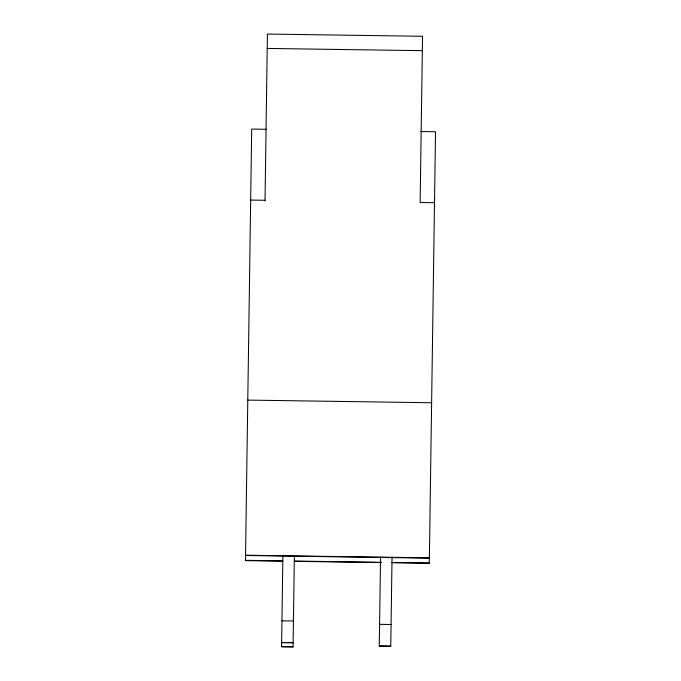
<?xml version="1.0" encoding="UTF-8"?>
<svg xmlns="http://www.w3.org/2000/svg" width="681" height="681" viewBox="0 0 681 681"><rect width="100%" height="100%" fill="white"/><g stroke="black" fill="none" stroke-linecap="round" stroke-linejoin="round"><path stroke-width="1.02" d="M265.02 200.869L267.429 34.05L422.543 36.289L420.143 202.512L434.512 202.717M282.896 555.1L281.576 646.788L293.06 646.95L294.379 555.67M380.56 556.871L379.266 646.124L390.758 646.286L392.043 557.032M267.224 48.436L422.339 50.675M266.441 129.288L251.698 129.075L245.466 560.625L282.658 561.17M420.79 131.518L435.534 131.731L429.302 563.281L392.111 562.744M250.668 200.069L265.028 200.274M247.782 400.105L431.626 402.752M245.543 555.202L429.388 557.85M245.543 555.492L429.379 558.148M245.475 560.335L282.666 560.872M294.354 561.042L381.488 562.293M392.12 562.446L429.311 562.991M294.345 561.331L381.488 562.591M281.951 620.851L293.434 621.012M379.581 624.332L391.073 624.494M281.636 642.455L293.128 642.617M281.636 642.643L293.119 642.804M379.274 645.937L390.758 646.099M281.576 646.601L293.068 646.763"/></g></svg>
